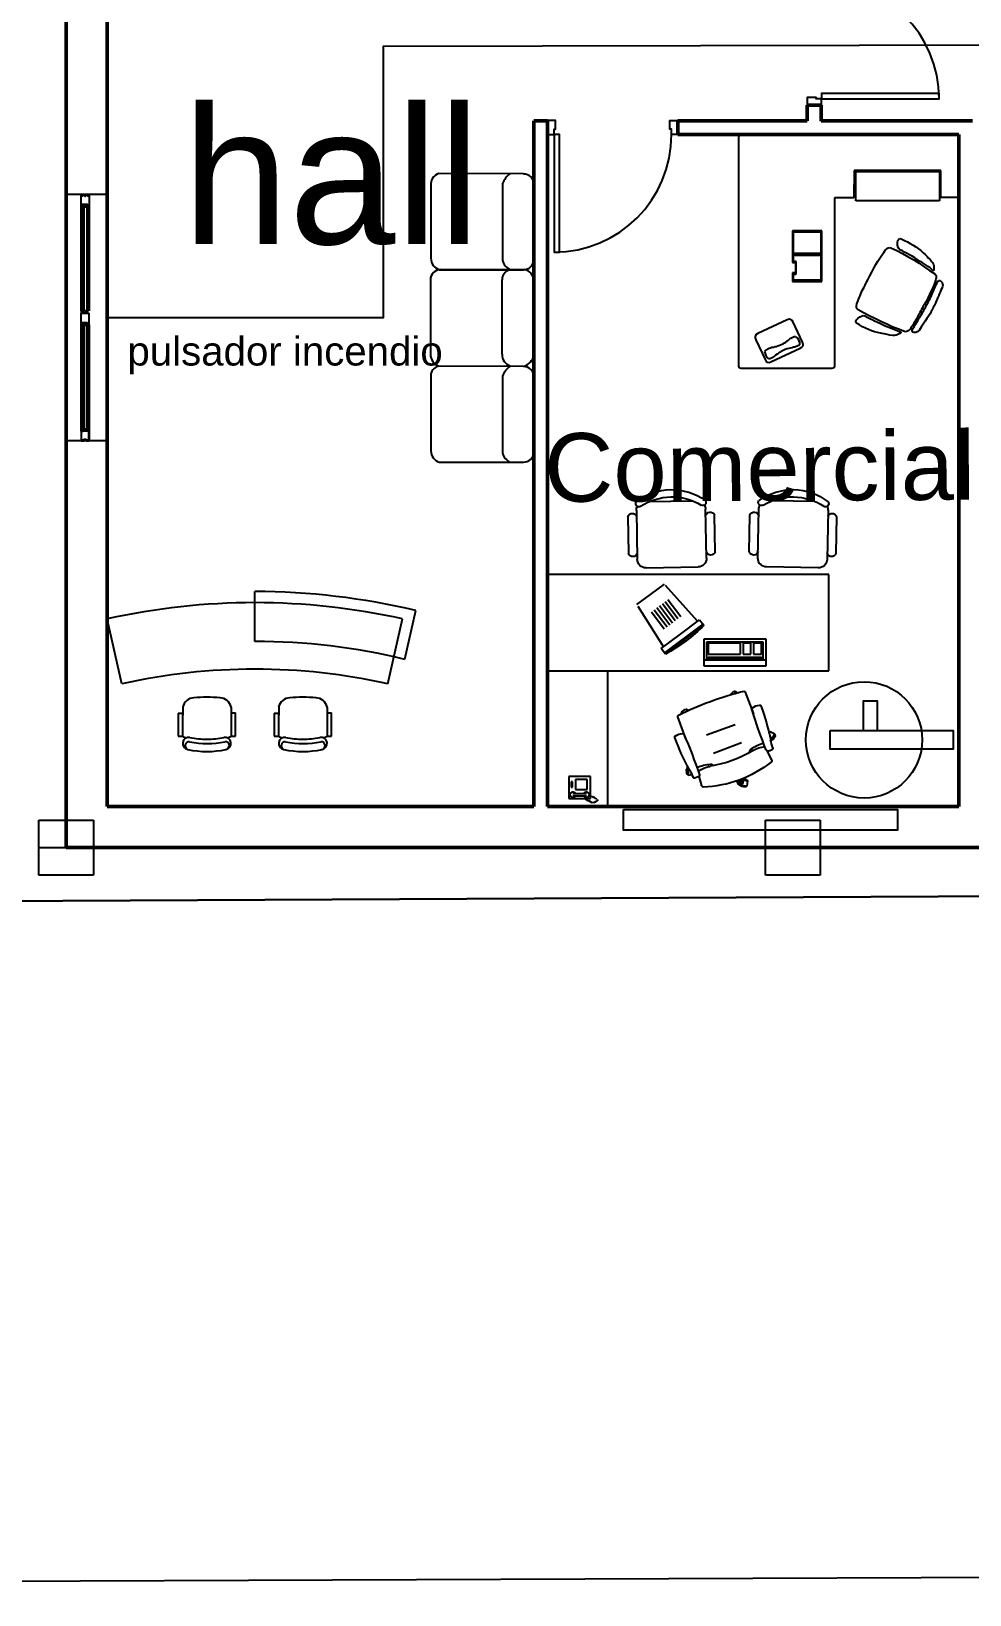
# Model space of a CAD drawing. Header units: millimetres. Extents: x 3051.7 to 3117.6, y 1576.4 to 1673.3.
# Drawn here: x 3076.29 to 3083.13, y 1576.41 to 1587.81 of the extents above; entities that cross this region are included whole.
import ezdxf

# ---------------------------------------------------------------- set-up
doc = ezdxf.new("R2010")
doc.units = ezdxf.units.MM
for name, color, linetype in [('1º piso muebles', 7, 'Continuous'), ('CONSTRUCCION', 6, 'Continuous'), ('Estructura', 9, 'Continuous'), ('Evacuacion 1er piso', 90, 'Continuous'), ('PARCELA', 7, 'Continuous')]:
    doc.layers.add(name, color=color, linetype=linetype)
doc.layers.add('1º piso paredes', color=50, linetype='Continuous', lineweight=50)
doc.layers.add('limites', color=200, linetype='Continuous', lineweight=30)
doc.styles.get("Standard").update_dxf_attribs({"font": 'arial.ttf'})

# ---------------------------------------------------------------- blocks, each defined once
blk = doc.blocks.new('A$C6D260ECD')
for p, q in [((1331, 990), (1331, 1440)), ((131, 608), (0, 1193)), ((2531, 608), (2662, 1193)), ((2683, 829), (2781, 1268)), ((639, 344), (639, 137)), ((680, 399), (680, 324)), ((680, 137), (680, 344)), ((1116, 397), (1116, 323)), ((1116, 344), (1116, 137)), ((1157, 137), (1157, 345)), ((1505, 344), (1505, 137)), ((1546, 399), (1546, 324)), ((1546, 137), (1546, 344)), ((1982, 397), (1982, 323)), ((1982, 344), (1982, 137)), ((2023, 137), (2023, 345)), ((639, 137), (680, 137)), ((1116, 137), (1157, 137)), ((1505, 137), (1546, 137)), ((1982, 137), (2023, 137))]:
    blk.add_line(p, q)
at = {"linetype": 'Continuous'}
for p, q in [((639, 344), (680, 344)), ((1116, 345), (1157, 345)), ((1505, 344), (1546, 344)), ((1982, 345), (2023, 345))]:
    blk.add_line(p, q, dxfattribs=at)
for centre, radius, start, end in [((1331, -4760), 6200, 76.4736, 90), ((1331, -4760), 6100, 77.3977, 102.6023), ((1331, -4760), 5750, 76.4012, 90), ((1331, -4760), 5500, 77.3977, 102.6023), ((718, 177), 54.9, 227.1618, 267.5717), ((1079, 177), 54.9, 270.7226, 312.8382), ((1583, 177), 54.9, 227.1618, 267.5717), ((1945, 177), 54.9, 270.7226, 312.8382)]:
    blk.add_arc(centre, radius, start, end)
for centre, radius, start, end in [((788, 372), 111, 94.0766, 165.8334), ((898, -1179), 1666, 85.9234, 94.0766), ((1009, 372), 111, 13.2566, 85.9234), ((1653, 372), 111, 94.0766, 165.8334), ((1764, -1179), 1666, 85.9234, 94.0766), ((1874, 372), 111, 13.2566, 85.9234), ((735, 70), 55.3, 80.2478, 260.1012), ((739, 50), 36.2, 85.0872, 250.3213), ((898, 834), 836, 258.0899, 281.9101), ((902, 835), 766, 258.0112, 281.9888), ((917, 1021), 913, 259.1286, 268.8433), ((880, 1021), 913, 271.1567, 280.8714), ((1061, 70), 55.3, 279.8988, 99.7522), ((1064, 51), 35.2, 274.9128, 94.9128), ((1601, 70), 55.3, 80.2478, 260.1012), ((1605, 50), 36.2, 85.0872, 250.3213), ((1764, 834), 836, 258.0899, 281.9101), ((1767, 835), 766, 258.0112, 281.9888), ((1782, 1021), 913, 259.1286, 268.8433), ((1745, 1021), 913, 271.1567, 280.8714), ((1927, 70), 55.3, 279.8988, 99.7522), ((1929, 51), 35.2, 274.9128, 94.9128)]:
    blk.add_arc(centre, radius, start, end, dxfattribs=at)
blk = doc.blocks.new('Fenton Door Jamb03')
blk.add_lwpolyline([(84, 1), (86, 9), (86, 10), (86, 11), (68, 11), (68, 52), (67, 54), (1, 54), (0, 52), (0, 47), (6, 47), (6, 44), (0, 44), (0, 30), (10, 30), (10, 24), (0, 24), (0, 10), (6, 10), (6, 7), (0, 7), (0, 1), (1, 0), (82, 0)], close=True)
blk = doc.blocks.new('Fenton Bead')
at = {"color": 7}
blk.add_lwpolyline([(2, 12, -0.341999), (0, 11), (0, 11), (0, 1), (1, 0), (18, 0), (18, 0), (15, 13, 0.339454), (13, 14), (4, 14, 0.341999)], format="xyb", close=True, dxfattribs=at)
blk = doc.blocks.new('Fenton Door Jamb02')
blk.add_lwpolyline([(0, 1), (1, 0), (82, 0), (84, 1), (86, 9), (86, 10), (86, 11), (68, 11), (68, 52), (67, 54), (1, 54), (0, 52), (0, 1)], close=True)
blk = doc.blocks.new('Fenton Door Jamb01')
blk.add_lwpolyline([(3, 21), (3, 19), (0, 19), (0, 10), (6, 10), (6, 7), (0, 7), (0, 1), (1, 0), (82, 0), (84, 1), (86, 9), (86, 10), (86, 11), (68, 11), (68, 52), (67, 54), (1, 54), (0, 52), (0, 47), (6, 47), (6, 44), (0, 44), (0, 35), (3, 35), (3, 33), (12, 33), (12, 21)], close=True)
blk = doc.blocks.new('A$C47D9055B')
for p, q in [((157, 2224), (470, 2230)), ((573, 1811), (566, 2168)), ((948, 1811), (955, 2168)), ((1364, 2224), (1052, 2230)), ((0, 2114), (5, 1846)), ((62, 2159), (69, 1802)), ((636, 1857), (631, 2125)), ((885, 1857), (890, 2125)), ((1459, 2159), (1453, 1802)), ((1521, 2114), (1517, 1846)), ((133, 1740), (511, 1747)), ((1389, 1740), (1010, 1747)), ((55, 1692), (2107, 1692)), ((55, 990), (55, 1692)), ((1013, 1351), (1248, 1612)), ((1258, 1622), (1358, 1547)), ((2107, 1692), (2107, 0)), ((1136, 1383), (1230, 1508)), ((1156, 1368), (1250, 1493)), ((1358, 1547), (1458, 1472)), ((1176, 1353), (1270, 1478)), ((1196, 1338), (1290, 1463)), ((1216, 1323), (1310, 1448)), ((1236, 1308), (1330, 1433)), ((1256, 1293), (1350, 1418)), ((1448, 1462), (1262, 1164)), ((998, 1362), (968, 1322)), ((968, 1322), (1108, 1217)), ((974, 1330), (1254, 1120)), ((1138, 1257), (998, 1362)), ((1278, 1152), (1138, 1257)), ((966, 1223), (516, 1223)), ((516, 1223), (516, 1023)), ((946, 1202), (537, 1202)), ((537, 1202), (537, 1067)), ((547, 1110), (547, 1192)), ((547, 1192), (605, 1192)), ((605, 1192), (605, 1110)), ((625, 1110), (625, 1192)), ((625, 1192), (680, 1192)), ((680, 1192), (680, 1110)), ((700, 1110), (700, 1192)), ((700, 1192), (936, 1192)), ((936, 1192), (936, 1110)), ((946, 1067), (946, 1202)), ((966, 1023), (966, 1223)), ((1108, 1217), (1248, 1112)), ((1248, 1112), (1278, 1152)), ((516, 1067), (966, 1067)), ((605, 1110), (547, 1110)), ((936, 1090), (547, 1090)), ((547, 1090), (547, 1077)), ((547, 1077), (936, 1077)), ((680, 1110), (625, 1110)), ((936, 1110), (700, 1110)), ((936, 1077), (936, 1090)), ((2107, 990), (55, 990)), ((516, 1023), (966, 1023)), ((1668, 0), (1668, 990)), ((665, 834), (606, 675)), ((734, 826), (748, 841)), ((776, 815), (748, 841)), ((775, 814), (776, 815)), ((1089, 696), (1102, 711)), ((1130, 687), (1102, 711)), ((1124, 679), (1130, 687)), ((947, 522), (740, 598)), ((1099, 493), (1158, 653)), ((483, 547), (450, 529)), ((474, 485), (450, 529)), ((477, 493), (482, 493)), ((478, 498), (483, 498)), ((478, 488), (481, 488)), ((481, 503), (484, 503)), ((491, 534), (483, 547)), ((898, 390), (692, 466)), ((499, 404), (470, 415)), ((472, 337), (504, 404)), ((1054, 230), (1080, 227)), ((1076, 268), (1073, 270)), ((1079, 271), (1076, 274)), ((1082, 276), (1078, 279)), ((1083, 282), (1080, 283)), ((1086, 276), (1080, 227)), ((687, 194), (648, 186)), ((648, 186), (655, 149)), ((700, 158), (655, 149)), ((690, 201), (684, 184)), ((690, 170), (699, 197)), ((693, 166), (704, 196)), ((698, 163), (709, 194)), ((703, 162), (714, 192)), ((708, 163), (718, 190)), ((728, 187), (721, 170)), ((982, 150), (1001, 221)), ((1005, 218), (1034, 207)), ((1794, 59), (1794, 219)), ((1794, 219), (1953, 219)), ((1819, 125), (1819, 198)), ((1819, 198), (1904, 198)), ((1904, 125), (1819, 125)), ((1904, 198), (1904, 125)), ((1926, 140), (1926, 180)), ((1926, 180), (1935, 180)), ((1935, 140), (1926, 140)), ((1935, 180), (1935, 140)), ((1953, 219), (1953, 59)), ((1746, 54), (1742, 42)), ((1752, 45), (1748, 33)), ((1756, 64), (1752, 53)), ((1756, 64), (1752, 53)), ((1759, 41), (1756, 29)), ((1763, 68), (1759, 57)), ((1763, 68), (1759, 57)), ((1767, 37), (1763, 25)), ((1771, 72), (1767, 61)), ((1771, 72), (1767, 61)), ((1775, 37), (1771, 25)), ((1779, 76), (1775, 64)), ((1779, 76), (1775, 64)), ((1783, 37), (1779, 25)), ((1805, 79), (1783, 72)), ((1805, 79), (1783, 72)), ((1791, 37), (1787, 25)), ((1953, 59), (1794, 59)), ((1799, 41), (1795, 29)), ((1806, 45), (1802, 33)), ((1814, 49), (1810, 37)), ((1822, 53), (1818, 41)), ((1922, 96), (1824, 96)), ((1922, 77), (1824, 77)), ((1830, 57), (1826, 45)), ((1668, 0), (2107, 0))]:
    blk.add_line(p, q)
for centre, radius, start, end in [((319, 1891), 420, 54.162, 127.9018), ((1202, 1891), 420, 52.0982, 125.838), ((80, 2209), 23.2, 144.7439, 302.5087), ((125, 2160), 63, 153.4475, 181.0319), ((320, 1845), 413, 58.6077, 123.4561), ((547, 2217), 23.2, 239.5551, 37.3199), ((503, 2167), 63, 1.0319, 28.6163), ((975, 2217), 23.2, 142.6801, 300.4449), ((1018, 2167), 63, 151.3837, 178.9681), ((1201, 1845), 413, 56.5439, 121.3923), ((1441, 2209), 23.2, 237.4913, 35.2561), ((1396, 2160), 63, 358.9681, 26.5525), ((32, 2105), 32.8, 17.2921, 164.7717), ((600, 2115), 32.8, 17.2921, 171.7373), ((922, 2115), 32.8, 8.2627, 162.7079), ((1490, 2105), 32.8, 15.2283, 162.7079), ((36, 1855), 32.8, 197.2921, 344.7717), ((604, 1866), 32.8, 190.3265, 344.7717), ((917, 1866), 32.8, 195.2283, 349.6735), ((1485, 1855), 32.8, 195.2283, 342.7079), ((132, 1803), 63, 181.0319, 271.0319), ((510, 1810), 63, 271.0319, 1.0319), ((1011, 1810), 63, 178.9681, 268.9681), ((1390, 1803), 63, 268.9681, 358.9681), ((1800, 2141), 1168, 224.5281, 241.7672), ((674, 831), 10, 76.1141, 159.7958), ((124, -1396), 2304, 63.4775, 76.1141), ((797, 760), 100, 127.9427, 136.8352), ((741, 831), 10, 58.9876, 127.9427), ((2313, 99), 1873, 160.1877, 168.1205), ((-3177, 1876), 3970, 338.3245, 342.9143), ((560, 730), 10, 82.3285, 160.1877), ((545, 616), 125, 56.8795, 82.3285), ((608, 713), 10, 342.9143, 56.8795), ((1154, 632), 100, 130.4586, 137.3086), ((1095, 701), 10, 61.5035, 130.4586), ((1121, 679), 10, 345.8362, 37.3114), ((1148, 657), 10, 339.7958, 63.4775), ((458, 519), 10, 130.9876, 199.9427), ((542, 550), 100, 199.9427, 217.8404), ((471, 495), 10, 217.8404, 286.7955), ((-9, 588), 500, 341.3169, 348.1205), ((492, 492), 20, 107.9865, 227.4202), ((487, 536), 10, 53.6798, 106.7955), ((412, 120), 365, 54.5766, 70.7015), ((4759, -1044), 3970, 156.6774, 161.2672), ((-574, 1161), 1873, 331.4712, 339.404), ((1122, 523), 10, 82.7122, 156.6774), ((1108, 409), 125, 57.2632, 82.7122), ((1170, 506), 10, 339.404, 57.2632), ((474, 424), 10, 161.3169, 249.7958), ((502, 414), 10, 249.7958, 338.3245), ((514, 250), 185, 58.487, 87.8021), ((1053, 1128), 845, 238.487, 261.1047), ((612, 402), 20, 339.7958, 54.5766), ((481, 333), 10, 154.5769, 231.5801), ((1002, 989), 848, 231.5801, 268.0116), ((917, 289), 20, 85.0151, 159.7958), ((887, -55), 365, 68.8902, 85.0151), ((893, 110), 185, 51.7896, 81.1047), ((1009, 227), 10, 161.2672, 249.7958), ((1511, 28), 500, 151.4712, 158.2748), ((1068, 281), 20, 272.1715, 31.6052), ((1079, 239), 10, 274.9876, 343.9427), ((1083, 267), 10, 1.8404, 70.7955), ((993, 264), 100, 343.9427, 1.8404), ((660, 186), 10, 109.8404, 178.7955), ((691, 102), 100, 91.9427, 109.8404), ((667, 153), 10, 202.9876, 271.9427), ((664, 243), 100, 271.9427, 289.8404), ((703, 177), 20, 160.2241, 339.3676), ((688, 192), 10, 76.2863, 91.9427), ((694, 159), 10, 289.8404, 353.76), ((972, 152), 10, 268.0116, 345.0148), ((1037, 217), 10, 249.7958, 338.2748), ((1824, 86), 20.5, 28.4915, 331.5085), ((1824, 86), 20.5, 28.4915, 331.5085), ((1922, 86), 20.5, 208.4915, 151.5085)]:
    blk.add_arc(centre, radius, start, end)

msp = doc.modelspace()

# ---------------------------------------------------------------- linework, layer by layer
at = {"layer": '1º piso muebles'}
for p, q in [((3080.056, 1582.161), (3080.056, 1587.061)), ((3079.88, 1586.774), (3079.263, 1586.777)), ((3079.205, 1586.704), (3079.205, 1586.159)), ((3079.727, 1586.704), (3079.727, 1586.159)), ((3079.956, 1586.146), (3079.956, 1586.7)), ((3076.655, 1585.776), (3076.655, 1586.538)), ((3076.712, 1586.537), (3076.712, 1585.777)), ((3079.266, 1586.076), (3079.88, 1586.076)), ((3079.886, 1586.076), (3079.275, 1586.076)), ((3079.202, 1586.003), (3079.202, 1585.596)), ((3079.723, 1586.003), (3079.723, 1585.596)), ((3079.956, 1585.455), (3079.956, 1585.994)), ((3076.654, 1584.913), (3076.654, 1585.674)), ((3076.711, 1585.674), (3076.711, 1584.914)), ((3079.202, 1585.596), (3079.202, 1585.459)), ((3079.723, 1585.596), (3079.723, 1585.459)), ((3079.205, 1585.299), (3079.205, 1584.755)), ((3079.88, 1585.37), (3079.263, 1585.373)), ((3079.727, 1585.299), (3079.727, 1584.755)), ((3079.956, 1584.742), (3079.956, 1585.296)), ((3079.266, 1584.672), (3079.88, 1584.672))]:
    msp.add_line(p, q, dxfattribs=at)
at = {"layer": '1º piso muebles', "linetype": 'Continuous'}
for p, q in [((3081.45, 1587.043), (3081.452, 1587.05)), ((3081.45, 1585.373), (3081.45, 1587.043)), ((3081.452, 1587.05), (3081.454, 1587.056)), ((3081.454, 1587.056), (3081.459, 1587.059)), ((3081.459, 1587.059), (3081.466, 1587.061)), ((3081.466, 1587.061), (3083.04, 1587.061)), ((3083.04, 1587.061), (3083.047, 1587.059)), ((3083.047, 1587.059), (3083.053, 1587.056)), ((3083.053, 1587.056), (3083.055, 1587.05)), ((3083.055, 1587.05), (3083.056, 1587.043)), ((3083.057, 1587.041), (3083.058, 1586.602)), ((3082.292, 1586.8), (3082.29, 1586.601)), ((3082.925, 1586.8), (3082.292, 1586.8)), ((3082.304, 1586.791), (3082.915, 1586.791)), ((3082.304, 1586.579), (3082.304, 1586.791)), ((3082.915, 1586.791), (3082.915, 1586.579)), ((3082.925, 1586.602), (3082.925, 1586.8)), ((3082.29, 1586.601), (3082.148, 1586.601)), ((3082.148, 1586.601), (3082.148, 1585.373)), ((3082.915, 1586.579), (3082.304, 1586.579)), ((3083.058, 1586.602), (3082.925, 1586.602)), ((3082.057, 1586.36), (3081.843, 1586.36)), ((3081.843, 1586.36), (3081.843, 1586.129)), ((3081.85, 1586.351), (3082.048, 1586.351)), ((3081.85, 1586.193), (3081.85, 1586.351)), ((3082.048, 1586.351), (3082.048, 1586.193)), ((3082.057, 1585.991), (3082.057, 1586.36)), ((3082.617, 1586.299), (3082.626, 1586.303)), ((3082.626, 1586.303), (3082.635, 1586.301)), ((3082.048, 1586.193), (3081.85, 1586.193)), ((3082.493, 1586.183), (3082.507, 1586.202)), ((3082.507, 1586.202), (3082.52, 1586.222)), ((3082.52, 1586.222), (3082.529, 1586.231)), ((3082.529, 1586.231), (3082.54, 1586.236)), ((3082.54, 1586.236), (3082.55, 1586.238)), ((3082.55, 1586.238), (3082.559, 1586.236)), ((3082.559, 1586.236), (3082.602, 1586.215)), ((3082.602, 1586.215), (3082.644, 1586.193)), ((3082.608, 1586.274), (3082.611, 1586.288)), ((3082.608, 1586.256), (3082.608, 1586.274)), ((3082.611, 1586.242), (3082.608, 1586.256)), ((3082.611, 1586.288), (3082.617, 1586.299)), ((3082.617, 1586.231), (3082.611, 1586.242)), ((3082.626, 1586.222), (3082.617, 1586.231)), ((3082.644, 1586.213), (3082.626, 1586.222)), ((3082.635, 1586.301), (3082.658, 1586.29)), ((3082.66, 1586.204), (3082.644, 1586.213)), ((3082.644, 1586.193), (3082.685, 1586.17)), ((3082.658, 1586.29), (3082.68, 1586.279)), ((3082.678, 1586.193), (3082.66, 1586.204)), ((3082.696, 1586.184), (3082.678, 1586.193)), ((3082.68, 1586.279), (3082.701, 1586.267)), ((3082.701, 1586.267), (3082.723, 1586.254)), ((3082.723, 1586.254), (3082.742, 1586.242)), ((3082.742, 1586.242), (3082.76, 1586.229)), ((3082.76, 1586.229), (3082.778, 1586.215)), ((3082.778, 1586.215), (3082.794, 1586.2)), ((3082.794, 1586.2), (3082.809, 1586.186)), ((3081.843, 1586.129), (3081.863, 1586.129)), ((3081.85, 1586.136), (3081.85, 1586.183)), ((3081.85, 1586.183), (3082.048, 1586.181)), ((3081.87, 1586.136), (3081.85, 1586.136)), ((3081.863, 1586.129), (3081.863, 1586.052)), ((3081.87, 1586.044), (3081.87, 1586.136)), ((3082.048, 1586.181), (3082.048, 1585.999)), ((3082.421, 1586.059), (3082.435, 1586.086)), ((3082.435, 1586.086), (3082.45, 1586.113)), ((3082.45, 1586.113), (3082.464, 1586.138)), ((3082.464, 1586.138), (3082.479, 1586.161)), ((3082.479, 1586.161), (3082.493, 1586.183)), ((3082.685, 1586.17), (3082.726, 1586.147)), ((3082.714, 1586.174), (3082.696, 1586.184)), ((3082.733, 1586.163), (3082.714, 1586.174)), ((3082.726, 1586.147), (3082.766, 1586.123)), ((3082.751, 1586.15), (3082.733, 1586.163)), ((3082.769, 1586.139), (3082.751, 1586.15)), ((3082.766, 1586.123), (3082.803, 1586.098)), ((3082.787, 1586.129), (3082.769, 1586.139)), ((3082.803, 1586.118), (3082.787, 1586.129)), ((3082.818, 1586.109), (3082.803, 1586.118)), ((3082.803, 1586.098), (3082.841, 1586.071)), ((3082.809, 1586.186), (3082.823, 1586.172)), ((3082.83, 1586.1), (3082.818, 1586.109)), ((3082.823, 1586.172), (3082.834, 1586.161)), ((3082.843, 1586.091), (3082.83, 1586.1)), ((3082.834, 1586.161), (3082.845, 1586.15)), ((3082.852, 1586.084), (3082.843, 1586.091)), ((3082.845, 1586.15), (3082.854, 1586.141)), ((3082.859, 1586.077), (3082.852, 1586.084)), ((3082.854, 1586.141), (3082.859, 1586.134)), ((3082.859, 1586.134), (3082.864, 1586.129)), ((3082.866, 1586.071), (3082.859, 1586.077)), ((3082.864, 1586.129), (3082.866, 1586.123)), ((3082.866, 1586.123), (3082.87, 1586.114)), ((3082.87, 1586.114), (3082.872, 1586.104)), ((3082.872, 1586.104), (3082.873, 1586.093)), ((3082.873, 1586.077), (3082.872, 1586.071)), ((3082.873, 1586.093), (3082.873, 1586.084)), ((3082.873, 1586.084), (3082.873, 1586.077)), ((3081.843, 1586.052), (3081.843, 1585.991)), ((3081.843, 1586.052), (3081.843, 1586.052)), ((3081.843, 1586.052), (3081.843, 1586.052)), ((3081.863, 1586.052), (3081.843, 1586.052)), ((3081.843, 1585.991), (3082.057, 1585.991)), ((3081.85, 1585.999), (3081.85, 1586.044)), ((3081.85, 1586.044), (3081.87, 1586.044)), ((3082.048, 1585.999), (3081.85, 1585.999)), ((3082.364, 1585.949), (3082.371, 1585.964)), ((3082.371, 1585.964), (3082.378, 1585.976)), ((3082.378, 1585.976), (3082.385, 1585.991)), ((3082.385, 1585.991), (3082.391, 1586.003)), ((3082.391, 1586.003), (3082.398, 1586.017)), ((3082.398, 1586.017), (3082.405, 1586.03)), ((3082.405, 1586.03), (3082.421, 1586.059)), ((3082.841, 1586.071), (3082.879, 1586.046)), ((3082.872, 1585.962), (3082.863, 1585.94)), ((3082.868, 1586.069), (3082.866, 1586.071)), ((3082.872, 1586.071), (3082.868, 1586.069)), ((3082.881, 1585.983), (3082.872, 1585.962)), ((3082.879, 1586.046), (3082.888, 1586.037)), ((3082.888, 1586.005), (3082.881, 1585.983)), ((3082.886, 1585.956), (3082.891, 1585.967)), ((3082.888, 1586.037), (3082.891, 1586.028)), ((3082.891, 1586.017), (3082.888, 1586.005)), ((3082.891, 1586.028), (3082.891, 1586.017)), ((3082.891, 1585.967), (3082.897, 1585.98)), ((3082.897, 1585.98), (3082.902, 1585.991)), ((3082.902, 1585.991), (3082.907, 1585.996)), ((3082.907, 1585.996), (3082.913, 1585.998)), ((3082.913, 1585.998), (3082.92, 1585.996)), ((3082.92, 1585.996), (3082.927, 1585.991)), ((3082.927, 1585.991), (3082.934, 1585.982)), ((3082.934, 1585.982), (3082.936, 1585.971)), ((3082.936, 1585.971), (3082.938, 1585.962)), ((3082.938, 1585.962), (3082.936, 1585.953)), ((3082.315, 1585.838), (3082.321, 1585.851)), ((3082.321, 1585.851), (3082.324, 1585.863)), ((3082.324, 1585.863), (3082.33, 1585.876)), ((3082.33, 1585.876), (3082.335, 1585.886)), ((3082.335, 1585.886), (3082.34, 1585.899)), ((3082.34, 1585.899), (3082.346, 1585.912)), ((3082.346, 1585.912), (3082.351, 1585.924)), ((3082.351, 1585.924), (3082.358, 1585.937)), ((3082.358, 1585.937), (3082.364, 1585.949)), ((3082.828, 1585.868), (3082.816, 1585.845)), ((3082.841, 1585.894), (3082.828, 1585.868)), ((3082.834, 1585.843), (3082.839, 1585.854)), ((3082.839, 1585.854), (3082.845, 1585.865)), ((3082.852, 1585.917), (3082.841, 1585.894)), ((3082.845, 1585.865), (3082.85, 1585.876)), ((3082.85, 1585.876), (3082.855, 1585.888)), ((3082.863, 1585.94), (3082.852, 1585.917)), ((3082.855, 1585.888), (3082.861, 1585.899)), ((3082.861, 1585.899), (3082.866, 1585.91)), ((3082.866, 1585.91), (3082.87, 1585.921)), ((3082.87, 1585.921), (3082.875, 1585.933)), ((3082.875, 1585.933), (3082.881, 1585.944)), ((3082.881, 1585.944), (3082.886, 1585.956)), ((3082.893, 1585.851), (3082.888, 1585.84)), ((3082.897, 1585.86), (3082.893, 1585.851)), ((3082.9, 1585.868), (3082.897, 1585.86)), ((3082.906, 1585.879), (3082.9, 1585.868)), ((3082.909, 1585.89), (3082.906, 1585.879)), ((3082.915, 1585.903), (3082.909, 1585.89)), ((3082.92, 1585.913), (3082.915, 1585.903)), ((3082.925, 1585.926), (3082.92, 1585.913)), ((3082.931, 1585.94), (3082.925, 1585.926)), ((3082.936, 1585.953), (3082.931, 1585.94)), ((3082.308, 1585.813), (3082.312, 1585.827)), ((3082.308, 1585.8), (3082.308, 1585.813)), ((3082.313, 1585.791), (3082.308, 1585.8)), ((3082.312, 1585.827), (3082.315, 1585.838)), ((3082.321, 1585.784), (3082.313, 1585.791)), ((3082.319, 1585.721), (3082.333, 1585.732)), ((3082.36, 1585.761), (3082.321, 1585.784)), ((3082.333, 1585.732), (3082.346, 1585.737)), ((3082.346, 1585.737), (3082.358, 1585.741)), ((3082.358, 1585.741), (3082.369, 1585.739)), ((3082.401, 1585.739), (3082.36, 1585.761)), ((3082.369, 1585.739), (3082.387, 1585.73)), ((3082.443, 1585.72), (3082.401, 1585.739)), ((3082.758, 1585.741), (3082.753, 1585.73)), ((3082.766, 1585.752), (3082.758, 1585.741)), ((3082.771, 1585.763), (3082.766, 1585.752)), ((3082.767, 1585.725), (3082.775, 1585.736)), ((3082.778, 1585.775), (3082.771, 1585.763)), ((3082.775, 1585.736), (3082.78, 1585.746)), ((3082.784, 1585.786), (3082.778, 1585.775)), ((3082.78, 1585.746), (3082.787, 1585.757)), ((3082.791, 1585.797), (3082.784, 1585.786)), ((3082.787, 1585.757), (3082.793, 1585.768)), ((3082.796, 1585.809), (3082.791, 1585.797)), ((3082.793, 1585.768), (3082.8, 1585.779)), ((3082.802, 1585.82), (3082.796, 1585.809)), ((3082.8, 1585.779), (3082.805, 1585.79)), ((3082.816, 1585.845), (3082.802, 1585.82)), ((3082.802, 1585.82), (3082.802, 1585.82)), ((3082.805, 1585.79), (3082.811, 1585.8)), ((3082.811, 1585.8), (3082.816, 1585.811)), ((3082.816, 1585.811), (3082.821, 1585.822)), ((3082.821, 1585.822), (3082.828, 1585.833)), ((3082.834, 1585.737), (3082.821, 1585.72)), ((3082.828, 1585.833), (3082.834, 1585.843)), ((3082.845, 1585.755), (3082.834, 1585.737)), ((3082.854, 1585.772), (3082.845, 1585.755)), ((3082.863, 1585.786), (3082.854, 1585.772)), ((3082.866, 1585.795), (3082.863, 1585.786)), ((3082.863, 1585.786), (3082.863, 1585.786)), ((3082.87, 1585.804), (3082.866, 1585.795)), ((3082.875, 1585.813), (3082.87, 1585.804)), ((3082.879, 1585.822), (3082.875, 1585.813)), ((3082.884, 1585.831), (3082.879, 1585.822)), ((3082.888, 1585.84), (3082.884, 1585.831)), ((3081.804, 1585.711), (3081.59, 1585.61)), ((3081.818, 1585.714), (3081.804, 1585.711)), ((3081.831, 1585.712), (3081.818, 1585.714)), ((3081.84, 1585.705), (3081.831, 1585.712)), ((3081.847, 1585.693), (3081.84, 1585.705)), ((3081.915, 1585.547), (3081.847, 1585.693)), ((3082.303, 1585.7), (3082.308, 1585.711)), ((3082.303, 1585.693), (3082.303, 1585.7)), ((3082.31, 1585.687), (3082.303, 1585.693)), ((3082.308, 1585.711), (3082.319, 1585.721)), ((3082.331, 1585.673), (3082.31, 1585.687)), ((3082.353, 1585.66), (3082.331, 1585.673)), ((3082.374, 1585.65), (3082.353, 1585.66)), ((3082.396, 1585.639), (3082.374, 1585.65)), ((3082.387, 1585.73), (3082.405, 1585.721)), ((3082.419, 1585.63), (3082.396, 1585.639)), ((3082.405, 1585.721), (3082.423, 1585.712)), ((3082.441, 1585.623), (3082.419, 1585.63)), ((3082.423, 1585.712), (3082.441, 1585.703)), ((3082.441, 1585.703), (3082.461, 1585.694)), ((3082.462, 1585.617), (3082.441, 1585.623)), ((3082.486, 1585.698), (3082.443, 1585.72)), ((3082.461, 1585.694), (3082.479, 1585.685)), ((3082.479, 1585.685), (3082.498, 1585.676)), ((3082.529, 1585.678), (3082.486, 1585.698)), ((3082.498, 1585.676), (3082.518, 1585.667)), ((3082.518, 1585.667), (3082.556, 1585.651)), ((3082.57, 1585.66), (3082.529, 1585.678)), ((3082.556, 1585.651), (3082.586, 1585.639)), ((3082.615, 1585.642), (3082.57, 1585.66)), ((3082.586, 1585.639), (3082.611, 1585.63)), ((3082.611, 1585.63), (3082.629, 1585.624)), ((3082.658, 1585.626), (3082.615, 1585.642)), ((3082.629, 1585.624), (3082.629, 1585.624)), ((3082.629, 1585.624), (3082.633, 1585.623)), ((3082.633, 1585.619), (3082.631, 1585.615)), ((3082.633, 1585.623), (3082.633, 1585.619)), ((3082.671, 1585.624), (3082.658, 1585.626)), ((3082.681, 1585.628), (3082.671, 1585.624)), ((3082.69, 1585.633), (3082.681, 1585.628)), ((3082.699, 1585.642), (3082.69, 1585.633)), ((3082.706, 1585.653), (3082.699, 1585.642)), ((3082.714, 1585.664), (3082.706, 1585.653)), ((3082.721, 1585.675), (3082.714, 1585.664)), ((3082.714, 1585.632), (3082.717, 1585.639)), ((3082.715, 1585.626), (3082.714, 1585.632)), ((3082.721, 1585.621), (3082.715, 1585.626)), ((3082.717, 1585.639), (3082.723, 1585.65)), ((3082.728, 1585.685), (3082.721, 1585.675)), ((3082.73, 1585.619), (3082.721, 1585.621)), ((3082.723, 1585.65), (3082.73, 1585.66)), ((3082.733, 1585.696), (3082.728, 1585.685)), ((3082.73, 1585.66), (3082.735, 1585.671)), ((3082.741, 1585.619), (3082.73, 1585.619)), ((3082.741, 1585.707), (3082.733, 1585.696)), ((3082.735, 1585.671), (3082.742, 1585.682)), ((3082.748, 1585.72), (3082.741, 1585.707)), ((3082.751, 1585.623), (3082.741, 1585.619)), ((3082.742, 1585.682), (3082.75, 1585.693)), ((3082.753, 1585.73), (3082.748, 1585.72)), ((3082.75, 1585.693), (3082.755, 1585.703)), ((3082.758, 1585.626), (3082.751, 1585.623)), ((3082.755, 1585.703), (3082.762, 1585.714)), ((3082.766, 1585.633), (3082.758, 1585.626)), ((3082.762, 1585.714), (3082.767, 1585.725)), ((3082.78, 1585.657), (3082.766, 1585.633)), ((3082.794, 1585.678), (3082.78, 1585.657)), ((3082.809, 1585.7), (3082.794, 1585.678)), ((3082.821, 1585.72), (3082.809, 1585.7)), ((3081.578, 1585.603), (3081.57, 1585.592)), ((3081.57, 1585.592), (3081.57, 1585.58)), ((3081.57, 1585.58), (3081.574, 1585.565)), ((3081.574, 1585.565), (3081.642, 1585.42)), ((3081.59, 1585.61), (3081.578, 1585.603)), ((3081.667, 1585.501), (3081.673, 1585.504)), ((3081.673, 1585.504), (3081.682, 1585.506)), ((3081.682, 1585.506), (3081.691, 1585.51)), ((3081.685, 1585.404), (3081.899, 1585.504)), ((3081.691, 1585.51), (3081.703, 1585.511)), ((3081.703, 1585.511), (3081.716, 1585.515)), ((3081.716, 1585.515), (3081.727, 1585.517)), ((3081.727, 1585.517), (3081.736, 1585.52)), ((3081.736, 1585.52), (3081.743, 1585.522)), ((3081.743, 1585.522), (3081.766, 1585.533)), ((3081.766, 1585.533), (3081.775, 1585.536)), ((3081.775, 1585.536), (3081.784, 1585.542)), ((3081.784, 1585.542), (3081.793, 1585.547)), ((3081.793, 1585.547), (3081.802, 1585.554)), ((3081.802, 1585.554), (3081.813, 1585.562)), ((3081.813, 1585.562), (3081.822, 1585.571)), ((3081.827, 1585.504), (3081.815, 1585.502)), ((3081.822, 1585.571), (3081.829, 1585.576)), ((3081.84, 1585.506), (3081.827, 1585.504)), ((3081.829, 1585.576), (3081.836, 1585.58)), ((3081.836, 1585.58), (3081.854, 1585.589)), ((3081.849, 1585.51), (3081.84, 1585.506)), ((3081.859, 1585.511), (3081.849, 1585.51)), ((3081.854, 1585.589), (3081.863, 1585.589)), ((3081.867, 1585.515), (3081.859, 1585.511)), ((3081.863, 1585.589), (3081.87, 1585.585)), ((3081.877, 1585.519), (3081.867, 1585.515)), ((3081.87, 1585.585), (3081.879, 1585.578)), ((3081.886, 1585.524), (3081.877, 1585.519)), ((3081.879, 1585.578), (3081.886, 1585.563)), ((3081.886, 1585.563), (3081.892, 1585.549)), ((3081.892, 1585.529), (3081.886, 1585.524)), ((3081.892, 1585.549), (3081.893, 1585.536)), ((3081.893, 1585.536), (3081.892, 1585.529)), ((3081.899, 1585.504), (3081.911, 1585.511)), ((3081.911, 1585.511), (3081.919, 1585.52)), ((3081.92, 1585.533), (3081.915, 1585.547)), ((3081.919, 1585.52), (3081.92, 1585.533)), ((3082.484, 1585.612), (3082.462, 1585.617)), ((3082.522, 1585.605), (3082.484, 1585.612)), ((3082.552, 1585.599), (3082.522, 1585.605)), ((3082.574, 1585.596), (3082.552, 1585.599)), ((3082.586, 1585.596), (3082.574, 1585.596)), ((3082.597, 1585.598), (3082.586, 1585.596)), ((3082.606, 1585.601), (3082.597, 1585.598)), ((3082.615, 1585.605), (3082.606, 1585.601)), ((3082.624, 1585.61), (3082.615, 1585.605)), ((3082.631, 1585.615), (3082.624, 1585.61)), ((3081.64, 1585.477), (3081.644, 1585.486)), ((3081.644, 1585.465), (3081.64, 1585.477)), ((3081.642, 1585.42), (3081.642, 1585.42)), ((3081.642, 1585.42), (3081.649, 1585.407)), ((3081.644, 1585.486), (3081.649, 1585.492)), ((3081.649, 1585.45), (3081.644, 1585.465)), ((3081.649, 1585.492), (3081.667, 1585.501)), ((3081.657, 1585.436), (3081.649, 1585.45)), ((3081.649, 1585.407), (3081.66, 1585.402)), ((3081.664, 1585.429), (3081.657, 1585.436)), ((3081.66, 1585.402), (3081.673, 1585.4)), ((3081.671, 1585.425), (3081.664, 1585.429)), ((3081.667, 1585.501), (3081.667, 1585.501)), ((3081.678, 1585.427), (3081.671, 1585.425)), ((3081.673, 1585.4), (3081.685, 1585.404)), ((3081.698, 1585.436), (3081.678, 1585.427)), ((3081.703, 1585.44), (3081.698, 1585.436)), ((3081.71, 1585.445), (3081.703, 1585.44)), ((3081.719, 1585.452), (3081.71, 1585.445)), ((3081.73, 1585.459), (3081.719, 1585.452)), ((3081.739, 1585.467), (3081.73, 1585.459)), ((3081.746, 1585.472), (3081.739, 1585.467)), ((3081.754, 1585.475), (3081.746, 1585.472)), ((3081.759, 1585.479), (3081.754, 1585.475)), ((3081.788, 1585.493), (3081.759, 1585.479)), ((3081.795, 1585.497), (3081.788, 1585.493)), ((3081.804, 1585.499), (3081.795, 1585.497)), ((3081.815, 1585.502), (3081.804, 1585.499)), ((3081.452, 1585.366), (3081.45, 1585.373)), ((3081.454, 1585.361), (3081.452, 1585.366)), ((3081.459, 1585.357), (3081.454, 1585.361)), ((3081.466, 1585.355), (3081.459, 1585.357)), ((3082.13, 1585.355), (3081.466, 1585.355)), ((3082.138, 1585.357), (3082.13, 1585.355)), ((3082.143, 1585.361), (3082.138, 1585.357)), ((3082.147, 1585.366), (3082.143, 1585.361)), ((3082.148, 1585.373), (3082.147, 1585.366))]:
    msp.add_line(p, q, dxfattribs=at)
at = {"layer": '1º piso muebles', "color": 9}
for p, q in [((3076.672, 1586.552), (3076.697, 1586.546)), ((3076.697, 1586.552), (3076.672, 1586.546)), ((3076.675, 1586.546), (3076.695, 1586.54)), ((3076.695, 1586.546), (3076.675, 1586.54)), ((3076.672, 1585.762), (3076.697, 1585.767)), ((3076.697, 1585.762), (3076.672, 1585.767)), ((3076.675, 1585.767), (3076.695, 1585.774)), ((3076.695, 1585.767), (3076.675, 1585.774)), ((3076.671, 1585.688), (3076.696, 1585.683)), ((3076.696, 1585.688), (3076.671, 1585.683)), ((3076.674, 1585.683), (3076.694, 1585.677)), ((3076.694, 1585.683), (3076.674, 1585.677)), ((3076.716, 1584.83), (3076.716, 1585.673)), ((3076.671, 1584.899), (3076.696, 1584.904)), ((3076.696, 1584.899), (3076.671, 1584.904)), ((3076.673, 1584.904), (3076.693, 1584.91)), ((3076.693, 1584.904), (3076.673, 1584.91))]:
    msp.add_line(p, q, dxfattribs=at)
at = {"layer": '1º piso muebles'}
for points in [[(3082.054, 1587.321), (3082.014, 1587.321), (3082.014, 1587.333), (3081.95, 1587.333), (3081.95, 1587.275), (3082.054, 1587.275), (3082.054, 1587.321)], [(3080.103, 1587.061), (3080.103, 1587.102), (3080.114, 1587.102), (3080.114, 1587.165), (3080.056, 1587.165), (3080.056, 1587.061), (3080.103, 1587.061)], [(3080.96, 1587.061), (3080.96, 1587.102), (3080.948, 1587.102), (3080.948, 1587.165), (3081.006, 1587.165), (3081.006, 1587.061), (3080.96, 1587.061)]]:
    msp.add_lwpolyline(points, dxfattribs=at)
for points in [[(3082.054, 1587.321), (3082.912, 1587.321), (3082.912, 1587.362), (3082.054, 1587.362)], [(3080.103, 1587.061), (3080.103, 1586.204), (3080.143, 1586.204), (3080.143, 1587.061)], [(3076.67, 1586.533), (3076.67, 1586.546), (3076.669, 1586.546), (3076.669, 1586.533)], [(3076.675, 1586.546), (3076.675, 1585.767), (3076.67, 1585.767), (3076.67, 1586.546)], [(3076.672, 1586.552), (3076.672, 1586.546), (3076.697, 1586.546), (3076.697, 1586.552)], [(3076.675, 1586.546), (3076.675, 1586.54), (3076.695, 1586.54), (3076.695, 1586.546)], [(3076.675, 1586.54), (3076.675, 1586.535), (3076.695, 1586.535), (3076.695, 1586.54)], [(3076.695, 1586.546), (3076.695, 1585.767), (3076.7, 1585.767), (3076.7, 1586.546)], [(3076.701, 1586.533), (3076.701, 1586.546), (3076.7, 1586.546), (3076.7, 1586.533)], [(3076.67, 1585.78), (3076.67, 1585.768), (3076.669, 1585.768), (3076.669, 1585.78)], [(3076.672, 1585.762), (3076.672, 1585.767), (3076.697, 1585.767), (3076.697, 1585.762)], [(3076.675, 1585.774), (3076.675, 1585.779), (3076.695, 1585.779), (3076.695, 1585.774)], [(3076.675, 1585.767), (3076.675, 1585.774), (3076.695, 1585.774), (3076.695, 1585.767)], [(3076.701, 1585.78), (3076.701, 1585.768), (3076.7, 1585.768), (3076.7, 1585.78)], [(3076.669, 1585.67), (3076.669, 1585.683), (3076.668, 1585.683), (3076.668, 1585.67)], [(3076.674, 1585.683), (3076.674, 1584.904), (3076.669, 1584.904), (3076.669, 1585.683)], [(3076.671, 1585.688), (3076.671, 1585.683), (3076.696, 1585.683), (3076.696, 1585.688)], [(3076.674, 1585.683), (3076.674, 1585.677), (3076.694, 1585.677), (3076.694, 1585.683)], [(3076.674, 1585.677), (3076.674, 1585.672), (3076.694, 1585.672), (3076.694, 1585.677)], [(3076.694, 1585.683), (3076.694, 1584.904), (3076.699, 1584.904), (3076.699, 1585.683)], [(3076.7, 1585.67), (3076.7, 1585.683), (3076.699, 1585.683), (3076.699, 1585.67)], [(3076.668, 1584.917), (3076.668, 1584.905), (3076.667, 1584.905), (3076.667, 1584.917)], [(3076.671, 1584.899), (3076.671, 1584.904), (3076.696, 1584.904), (3076.696, 1584.899)], [(3076.673, 1584.91), (3076.673, 1584.916), (3076.693, 1584.916), (3076.693, 1584.91)], [(3076.673, 1584.904), (3076.673, 1584.91), (3076.693, 1584.91), (3076.693, 1584.904)], [(3076.699, 1584.917), (3076.699, 1584.905), (3076.698, 1584.905), (3076.698, 1584.917)], [(3080.609, 1582.138), (3082.609, 1582.138), (3082.609, 1581.988), (3080.609, 1581.988)]]:
    msp.add_lwpolyline(points, close=True, dxfattribs=at)
for centre, radius, start, end in [((3082.054, 1587.321), 0.857, 0, 90), ((3080.103, 1587.061), 0.857, 270, 0), ((3079.283, 1586.702), 0.0776, 105.1686, 178.7654), ((3079.891, 1586.634), 0.179, 126.8838, 157.0502), ((3079.883, 1586.7), 0.0733, 0, 92.4088), ((3079.275, 1586.003), 0.0732, 90, 180.029), ((3079.292, 1586.159), 0.0869, 180, 252.2888), ((3079.814, 1586.159), 0.0869, 180, 244.0743), ((3079.88, 1586.153), 0.0767, 270, 355.0498), ((3079.872, 1585.994), 0.084, 0, 80.4442), ((3079.797, 1586.003), 0.0732, 106.7577, 180.029), ((3079.293, 1585.459), 0.0914, 180, 250.2411), ((3079.815, 1585.459), 0.0914, 180, 250.2411), ((3079.85, 1585.473), 0.108, 286.268, 350.4937), ((3079.274, 1585.304), 0.0693, 99.8045, 184.1296), ((3079.891, 1585.23), 0.179, 126.8838, 157.0502), ((3079.883, 1585.296), 0.0733, 0, 92.4088), ((3079.292, 1584.755), 0.0869, 180, 252.2888), ((3079.814, 1584.755), 0.0869, 180, 244.0743), ((3079.88, 1584.749), 0.0767, 270, 355.0498)]:
    msp.add_arc(centre, radius, start, end, dxfattribs=at)
at = {"layer": '1º piso paredes'}
for p, q in [((3076.545, 1597.861), (3076.545, 1581.861)), ((3076.845, 1588.461), (3076.845, 1582.161)), ((3082.05, 1587.275), (3081.95, 1587.275)), ((3081.95, 1587.275), (3081.95, 1587.161)), ((3082.05, 1587.16), (3082.05, 1587.275)), ((3079.956, 1582.161), (3079.956, 1587.161)), ((3080.056, 1587.161), (3079.956, 1587.161)), ((3080.056, 1587.161), (3080.056, 1582.161)), ((3081.95, 1587.161), (3081.006, 1587.161)), ((3081.006, 1587.161), (3081.006, 1587.061)), ((3083.154, 1587.161), (3082.05, 1587.161)), ((3081.006, 1587.061), (3083.056, 1587.061)), ((3083.056, 1587.061), (3083.056, 1582.161)), ((3076.845, 1582.161), (3079.956, 1582.161)), ((3080.056, 1582.161), (3083.056, 1582.161)), ((3076.545, 1581.861), (3076.845, 1581.861)), ((3076.845, 1581.861), (3081.045, 1581.861)), ((3081.045, 1581.861), (3101.94, 1581.861))]:
    msp.add_line(p, q, dxfattribs=at)
at = {"layer": 'CONSTRUCCION'}
msp.add_lwpolyline([(3116.797, 1576.676), (3052.429, 1576.412), (3052.428, 1576.514), (3052.428, 1576.555), (3052.427, 1576.667), (3051.705, 1658.709), (3051.697, 1659.643), (3051.694, 1660.041), (3051.682, 1661.337), (3117.592, 1659.887), (3116.784, 1576.929), (3116.796, 1576.778), (3116.797, 1576.676)], dxfattribs=at)
at = {"layer": 'Estructura'}
for p, q in [((3076.345, 1581.861), (3076.345, 1582.061)), ((3076.345, 1582.061), (3076.745, 1582.061)), ((3076.745, 1582.061), (3076.745, 1581.661)), ((3081.645, 1581.861), (3081.645, 1582.061)), ((3081.645, 1582.061), (3082.045, 1582.061)), ((3082.045, 1582.061), (3082.045, 1581.661)), ((3076.345, 1581.661), (3076.345, 1581.861)), ((3076.345, 1581.861), (3076.545, 1581.861)), ((3081.645, 1581.661), (3081.645, 1581.861)), ((3076.745, 1581.661), (3076.345, 1581.661)), ((3082.045, 1581.661), (3081.645, 1581.661))]:
    msp.add_line(p, q, dxfattribs=at)
msp.add_lwpolyline([(3076.545, 1581.861), (3113.645, 1581.861), (3113.645, 1605.861), (3076.545, 1605.861)], close=True, dxfattribs=at)
at = {"layer": 'Evacuacion 1er piso'}
msp.add_lwpolyline([(3076.845, 1585.728), (3078.859, 1585.728), (3078.859, 1587.706), (3105.449, 1587.762)], dxfattribs=at)
for points in [[(3076.545, 1586.628), (3076.845, 1586.628), (3076.845, 1584.828), (3076.545, 1584.828)], [(3082.358, 1582.716), (3082.462, 1582.716), (3082.462, 1582.929), (3082.358, 1582.929)], [(3082.116, 1582.716), (3083.014, 1582.716), (3083.014, 1582.58), (3082.116, 1582.58)]]:
    msp.add_lwpolyline(points, close=True, dxfattribs=at)
msp.add_circle((3082.364, 1582.647), 0.424, dxfattribs=at)
at = {"layer": 'limites'}
msp.add_line((3116.845, 1581.676), (3052.386, 1581.352), dxfattribs=at)
at = {"layer": 'PARCELA'}
msp.add_lwpolyline([(3116.797, 1576.676), (3052.429, 1576.412), (3052.428, 1576.514), (3052.428, 1576.555), (3052.427, 1576.667), (3051.705, 1658.709), (3051.697, 1659.643), (3051.694, 1660.041), (3051.682, 1661.337), (3117.592, 1659.887), (3116.784, 1576.929), (3116.796, 1576.778), (3116.797, 1576.676)], dxfattribs=at)

# ---------------------------------------------------------------- block references
at = {"layer": '1º piso muebles'}
for name, p, xscale, yscale, zscale, rotation in [('Fenton Bead', (3076.669, 1586.552), -0.001041352700145236, 0.001041352700145236, 0.001041352700145236, 90), ('Fenton Door Jamb03', (3076.712, 1586.622), -0.001041352700145236, 0.001041352700145236, 0.001041352700145236, 90), ('Fenton Bead', (3076.669, 1585.762), 0.001041352700145236, 0.001041352700145236, 0.001041352700145236, 89.99999999999999), ('Fenton Door Jamb02', (3076.711, 1585.759), -0.001041352700145236, 0.001041352700145236, 0.001041352700145236, 90), ('Fenton Bead', (3076.668, 1585.688), -0.001041352700145236, 0.001041352700145236, 0.001041352700145236, 90), ('Fenton Bead', (3076.667, 1584.899), 0.001041352700145236, 0.001041352700145236, 0.001041352700145236, 89.99999999999999), ('Fenton Door Jamb01', (3076.711, 1584.828), 0.001041352700145236, 0.001041352700145236, 0.001041352700145236, 89.99999999999999), ('A$C47D9055B', (3082.163, 1582.161), -0.00100000000000001, 0.00100000000000001, 0.00100000000000001, 359.9999999999926)]:
    msp.add_blockref(name, p, dxfattribs=dict(at, xscale=xscale, yscale=yscale, zscale=zscale, rotation=rotation))
at = {"layer": '1º piso muebles', "xscale": 0.0008087408760240836, "yscale": 0.0008087408760240836, "zscale": 0.0008087408760240836}
msp.add_blockref('A$C6D260ECD', (3076.845, 1582.564), dxfattribs=at)

# ---------------------------------------------------------------- texts
at = {"layer": '1º piso paredes', "insert": (3077.393, 1587.263), "char_height": 1, "attachment_point": 1}
msp.add_mtext_dynamic_manual_height_columns('hall', width=3.47883, gutter_width=12.5, heights=[0], dxfattribs=at)
at = {"layer": '1º piso paredes', "insert": (3080.03, 1584.883), "char_height": 0.5, "attachment_point": 1, "rotation": 0.2885}
msp.add_mtext_dynamic_manual_height_columns('Comercial', width=3.47883, gutter_width=12.5, heights=[0], dxfattribs=at)
at = {"layer": 'Evacuacion 1er piso', "insert": (3076.992, 1585.587), "char_height": 0.21, "attachment_point": 1}
msp.add_mtext_dynamic_manual_height_columns('pulsador incendio', width=2.66356, gutter_width=12.5, heights=[0.339], dxfattribs=at)

doc.saveas('drawing.dxf')
